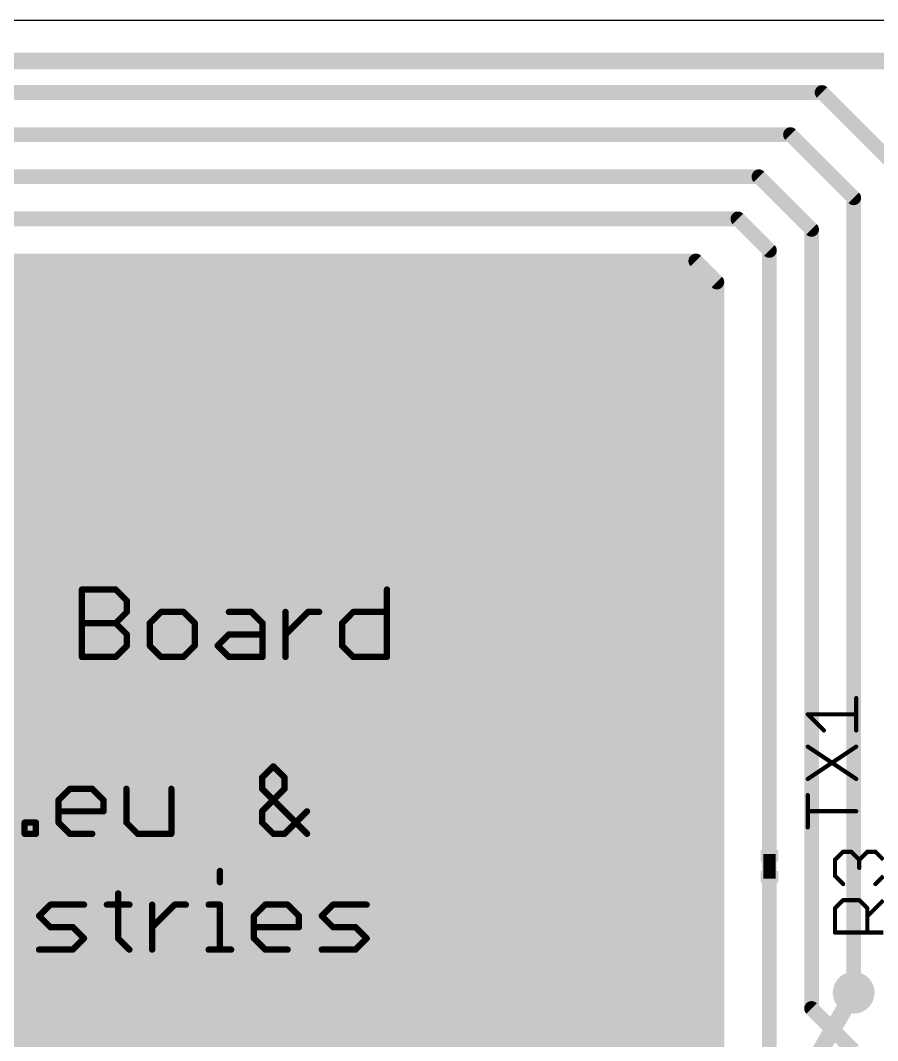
# Model space of a CAD drawing. Extents: x -60 to 60, y 0 to 50.
# Drawn here: x -12.8 to 7.89, y 25.39 to 50 of the extents above; entities that cross this region are included whole.
import ezdxf

# ---------------------------------------------------------------- set-up
doc = ezdxf.new("R2010")
doc.units = 0
for name, color, linetype in [('1', 12, 'CONTINUOUS'), ('16', 132, 'CONTINUOUS'), ('18', 110, 'CONTINUOUS'), ('20', 53, 'CONTINUOUS'), ('21', 53, 'CONTINUOUS'), ('23', 53, 'CONTINUOUS'), ('42', 132, 'CONTINUOUS'), ('51', 253, 'CONTINUOUS')]:
    doc.layers.add(name, color=color, linetype=linetype)

# ---------------------------------------------------------------- blocks, each defined once
blk = doc.blocks.new('RECT')
blk.add_solid([(-0.5, -0.5), (0.5, -0.5), (-0.5, 0.5), (0.5, 0.5)])
blk = doc.blocks.new('ROUNDV')
at = {"const_width": 0.5}
blk.add_lwpolyline([(0, -0.25, 1), (0, 0.25, 1), (0, -0.25)], format="xyb", dxfattribs=at)

msp = doc.modelspace()

# ---------------------------------------------------------------- linework, layer by layer
at = {"layer": '1', "const_width": 0.3556}
for points in [[(-47.554, 48.26), (6.548, 48.26)], [(6.548, 48.26), (8.334, 46.474)], [(-47.046, 47.244), (5.786, 47.244)], [(5.786, 47.244), (7.31, 45.72)], [(-46.538, 46.228), (5.024, 46.228)], [(5.024, 46.228), (6.294, 44.958)], [(7.31, 45.72), (7.31, 26.543)], [(-45.776, 45.212), (4.516, 45.212)], [(4.516, 45.212), (5.278, 44.45)], [(6.294, 44.958), (6.294, 26.162)], [(5.278, 44.45), (5.278, 29.336)], [(5.278, 24.003), (5.278, 29.846)], [(5.278, 29.336), (5.278, 29.21)], [(6.294, 26.162), (7.31, 25.146)]]:
    msp.add_lwpolyline(points, dxfattribs=at)
at = {"layer": '1', "const_width": 0.1778}
for points in [[(6.6109, 48.3229, 1), (6.4851, 48.1971)], [(6.548, 48.1711, 1), (6.548, 48.3489)], [(5.8489, 47.3069, 1), (5.7231, 47.1811)], [(5.786, 47.1551, 1), (5.786, 47.3329)], [(5.0869, 46.2909, 1), (4.9611, 46.1651)], [(5.024, 46.1391, 1), (5.024, 46.3169)], [(7.3989, 45.72, 1), (7.2211, 45.72)], [(7.2471, 45.6571, 1), (7.3729, 45.7829)], [(4.5789, 45.2749, 1), (4.4531, 45.1491)], [(4.516, 45.1231, 1), (4.516, 45.3009)], [(6.3829, 44.958, 1), (6.2051, 44.958)], [(6.2311, 44.8951, 1), (6.3569, 45.0209)], [(5.3669, 44.45, 1), (5.1891, 44.45)], [(5.2151, 44.3871, 1), (5.3409, 44.5129)], [(5.3669, 29.846, 1), (5.1891, 29.846)], [(5.3669, 29.336, 1), (5.1891, 29.336)], [(5.1891, 29.336, 1), (5.3669, 29.336)], [(5.1891, 29.21, 1), (5.3669, 29.21)], [(7.2211, 26.543, 1), (7.3989, 26.543)], [(6.3569, 26.2249, 1), (6.2311, 26.0991)], [(6.2051, 26.162, 1), (6.3829, 26.162)]]:
    msp.add_lwpolyline(points, format="xyb", dxfattribs=at)
at = {"layer": '16', "const_width": 0.4064}
for points in [[(58.618, 49.022), (-50.094, 49.022)], [(7.31, 26.543), (6.294, 24.765)]]:
    msp.add_lwpolyline(points, dxfattribs=at)
at = {"layer": '16', "const_width": 0.2032}
msp.add_lwpolyline([(7.3982, 26.4926, 1), (7.2218, 26.5934)], format="xyb", dxfattribs=at)
at = {"layer": '20'}
msp.add_line((57, 50), (-57, 50), dxfattribs=at)
at = {"layer": '21'}
for points, const_width in [([(-11.3119, 34.6442), (-11.3119, 36.2712)], 0.1524), ([(-11.3119, 36.2712), (-10.4984, 36.2712)], 0.1524), ([(-10.4984, 36.2712), (-10.2272, 36)], 0.1524), ([(-3.9515, 36.2712), (-3.9515, 34.6442)], 0.1524), ([(-10.2272, 36), (-10.2272, 35.7289)], 0.1524), ([(-10.2272, 35.7289), (-10.4984, 35.4577)], 0.1524), ([(-9.4036, 35.7289), (-9.6747, 35.4577)], 0.1524), ([(-8.8612, 35.7289), (-9.4036, 35.7289)], 0.1524), ([(-8.5901, 35.4577), (-8.8612, 35.7289)], 0.1524), ([(-7.7664, 35.7289), (-7.2241, 35.7289)], 0.1524), ([(-7.2241, 35.7289), (-6.9529, 35.4577)], 0.1524), ([(-6.4004, 34.6442), (-6.4004, 35.7289)], 0.1524), ([(-6.4004, 35.1865), (-5.8581, 35.7289)], 0.1524), ([(-5.8581, 35.7289), (-5.5869, 35.7289)], 0.1524), ([(-5.0361, 35.4577), (-4.765, 35.7289)], 0.1524), ([(-4.765, 35.7289), (-3.9515, 35.7289)], 0.1524), ([(-11.3119, 35.4577), (-10.4984, 35.4577)], 0.1524), ([(-10.4984, 35.4577), (-10.2272, 35.1865)], 0.1524), ([(-9.6747, 35.4577), (-9.6747, 34.9154)], 0.1524), ([(-8.5901, 34.9154), (-8.5901, 35.4577)], 0.1524), ([(-6.9529, 35.4577), (-6.9529, 34.6442)], 0.1524), ([(-5.0361, 34.9154), (-5.0361, 35.4577)], 0.1524), ([(-10.2272, 35.1865), (-10.2272, 34.9154)], 0.1524), ([(-8.0376, 34.9154), (-7.7664, 35.1865)], 0.1524), ([(-7.7664, 35.1865), (-6.9529, 35.1865)], 0.1524), ([(-10.2272, 34.9154), (-10.4984, 34.6442)], 0.1524), ([(-9.6747, 34.9154), (-9.4036, 34.6442)], 0.1524), ([(-8.8612, 34.6442), (-8.5901, 34.9154)], 0.1524), ([(-7.7664, 34.6442), (-8.0376, 34.9154)], 0.1524), ([(-4.765, 34.6442), (-5.0361, 34.9154)], 0.1524), ([(-10.4984, 34.6442), (-11.3119, 34.6442)], 0.1524), ([(-9.4036, 34.6442), (-8.8612, 34.6442)], 0.1524), ([(-6.9529, 34.6442), (-7.7664, 34.6442)], 0.1524), ([(-3.9515, 34.6442), (-4.765, 34.6442)], 0.1524), ([(7.3712, 32.8696), (7.3712, 33.6492)], 0.1016), ([(6.5916, 32.8696), (6.2018, 33.2594)], 0.1016), ([(6.2018, 33.2594), (7.3712, 33.2594)], 0.1016), ([(6.2018, 31.7002), (7.3712, 32.4798)], 0.1016), ([(6.2018, 32.4798), (7.3712, 31.7002)], 0.1016), ([(-6.6936, 32.0032), (-6.9648, 31.732)], 0.1524), ([(-6.4224, 31.732), (-6.6936, 32.0032)], 0.1524), ([(-6.9648, 31.732), (-6.9648, 31.4609)], 0.1524), ([(-6.4224, 31.4609), (-6.4224, 31.732)], 0.1524), ([(-11.8762, 31.1897), (-11.6051, 31.4609)], 0.1524), ([(-11.6051, 31.4609), (-11.0627, 31.4609)], 0.1524), ([(-11.0627, 31.4609), (-10.7916, 31.1897)], 0.1524), ([(-10.2391, 31.4609), (-10.2391, 30.6474)], 0.1524), ([(-9.1544, 30.3762), (-9.1544, 31.4609)], 0.1524), ([(-6.9648, 30.9185), (-6.4224, 31.4609)], 0.1524), ([(-6.9648, 31.4609), (-5.8801, 30.3762)], 0.1524), ([(-11.8762, 30.6474), (-11.8762, 31.1897)], 0.1524), ([(-10.7916, 31.1897), (-10.7916, 30.9185)], 0.1524), ([(6.2018, 30.5308), (6.2018, 31.3104)], 0.1016), ([(-10.7916, 30.9185), (-11.8762, 30.9185)], 0.1524), ([(-6.9648, 30.6474), (-6.9648, 30.9185)], 0.1524), ([(-5.8801, 30.9185), (-6.4224, 30.3762)], 0.1524), ([(7.3712, 30.9206), (6.2018, 30.9206)], 0.1016), ([(-12.6948, 30.3762), (-12.6948, 30.6474)], 0.1524), ([(-12.6948, 30.6474), (-12.4236, 30.6474)], 0.1524), ([(-12.4236, 30.6474), (-12.4236, 30.3762)], 0.1524), ([(-11.6051, 30.3762), (-11.8762, 30.6474)], 0.1524), ([(-10.2391, 30.6474), (-9.9679, 30.3762)], 0.1524), ([(-6.6936, 30.3762), (-6.9648, 30.6474)], 0.1524), ([(-12.4236, 30.3762), (-12.6948, 30.3762)], 0.1524), ([(-11.0627, 30.3762), (-11.6051, 30.3762)], 0.1524), ([(-9.9679, 30.3762), (-9.1544, 30.3762)], 0.1524), ([(-6.4224, 30.3762), (-6.6936, 30.3762)], 0.1524), ([(6.8598, 29.7489), (7.0547, 29.9438)], 0.1016), ([(6.8598, 29.3591), (6.8598, 29.7489)], 0.1016), ([(7.0547, 29.9438), (7.2496, 29.9438)], 0.1016), ([(7.2496, 29.9438), (7.4445, 29.7489)], 0.1016), ([(7.4445, 29.7489), (7.6394, 29.9438)], 0.1016), ([(7.4445, 29.7489), (7.4445, 29.554)], 0.1016), ([(7.6394, 29.9438), (7.8343, 29.9438)], 0.1016), ([(7.8343, 29.9438), (8.0292, 29.7489)], 0.1016), ([(-7.9825, 29.4804), (-7.9825, 29.2092)], 0.1524), ([(7.0547, 29.1642), (6.8598, 29.3591)], 0.1016), ([(8.0292, 29.3591), (7.8343, 29.1642)], 0.1016), ([(-10.4382, 28.938), (-10.4382, 27.8534)], 0.1524), ([(6.8598, 28.5795), (7.0547, 28.7744)], 0.1016), ([(7.0547, 28.7744), (7.4445, 28.7744)], 0.1016), ([(7.4445, 28.7744), (7.6394, 28.5795)], 0.1016), ([(7.6394, 28.3846), (8.0292, 28.7744)], 0.1016), ([(-12.3465, 28.3957), (-12.0753, 28.6669)], 0.1524), ([(-12.0753, 28.6669), (-11.2618, 28.6669)], 0.1524), ([(-10.7093, 28.6669), (-10.167, 28.6669)], 0.1524), ([(-9.6179, 27.5822), (-9.6179, 28.6669)], 0.1524), ([(-9.6179, 28.1245), (-9.0756, 28.6669)], 0.1524), ([(-9.0756, 28.6669), (-8.8044, 28.6669)], 0.1524), ([(-8.2536, 28.6669), (-7.9825, 28.6669)], 0.1524), ([(-7.9825, 28.6669), (-7.9825, 27.5822)], 0.1524), ([(-7.1622, 28.3957), (-6.891, 28.6669)], 0.1524), ([(-6.891, 28.6669), (-6.3487, 28.6669)], 0.1524), ([(-6.3487, 28.6669), (-6.0775, 28.3957)], 0.1524), ([(-5.525, 28.3957), (-5.2539, 28.6669)], 0.1524), ([(-5.2539, 28.6669), (-4.4404, 28.6669)], 0.1524), ([(6.8598, 27.9948), (6.8598, 28.5795)], 0.1016), ([(7.6394, 28.5795), (7.6394, 27.9948)], 0.1016), ([(-12.0753, 28.1245), (-12.3465, 28.3957)], 0.1524), ([(-7.1622, 27.8534), (-7.1622, 28.3957)], 0.1524), ([(-6.0775, 28.3957), (-6.0775, 28.1245)], 0.1524), ([(-5.2539, 28.1245), (-5.525, 28.3957)], 0.1524), ([(-11.533, 28.1245), (-12.0753, 28.1245)], 0.1524), ([(-11.2618, 27.8534), (-11.533, 28.1245)], 0.1524), ([(-6.0775, 28.1245), (-7.1622, 28.1245)], 0.1524), ([(-4.7115, 28.1245), (-5.2539, 28.1245)], 0.1524), ([(-4.4404, 27.8534), (-4.7115, 28.1245)], 0.1524), ([(-11.533, 27.5822), (-11.2618, 27.8534)], 0.1524), ([(-10.4382, 27.8534), (-10.167, 27.5822)], 0.1524), ([(-6.891, 27.5822), (-7.1622, 27.8534)], 0.1524), ([(-4.7115, 27.5822), (-4.4404, 27.8534)], 0.1524), ([(8.0292, 27.9948), (6.8598, 27.9948)], 0.1016), ([(-12.3465, 27.5822), (-11.533, 27.5822)], 0.1524), ([(-8.2536, 27.5822), (-7.7113, 27.5822)], 0.1524), ([(-6.3487, 27.5822), (-6.891, 27.5822)], 0.1524), ([(-5.525, 27.5822), (-4.7115, 27.5822)], 0.1524)]:
    msp.add_lwpolyline(points, dxfattribs=dict(at, const_width=const_width))
for points, const_width in [([(-11.2738, 36.2712, 1), (-11.35, 36.2712)], 0.0762), ([(-11.3119, 36.3093, 1), (-11.3119, 36.2331)], 0.0762), ([(-10.4715, 36.2981, 1), (-10.5253, 36.2442)], 0.0762), ([(-10.4984, 36.2331, 1), (-10.4984, 36.3093)], 0.0762), ([(-3.9134, 36.2712, 1), (-3.9896, 36.2712)], 0.0762), ([(-10.1891, 36, 1), (-10.2653, 36)], 0.0762), ([(-10.2542, 35.9731, 1), (-10.2003, 36.027)], 0.0762), ([(-10.2653, 35.7289, 1), (-10.1891, 35.7289)], 0.0762), ([(-10.2003, 35.7019, 1), (-10.2542, 35.7558)], 0.0762), ([(-9.4036, 35.767, 1), (-9.4036, 35.6908)], 0.0762), ([(-9.3766, 35.7019, 1), (-9.4305, 35.7558)], 0.0762), ([(-8.8343, 35.7558, 1), (-8.8882, 35.7019)], 0.0762), ([(-8.8612, 35.6908, 1), (-8.8612, 35.767)], 0.0762), ([(-7.7664, 35.767, 1), (-7.7664, 35.6908)], 0.0762), ([(-7.1971, 35.7558, 1), (-7.251, 35.7019)], 0.0762), ([(-7.2241, 35.6908, 1), (-7.2241, 35.767)], 0.0762), ([(-6.3623, 35.7289, 1), (-6.4385, 35.7289)], 0.0762), ([(-5.8581, 35.767, 1), (-5.8581, 35.6908)], 0.0762), ([(-5.8312, 35.7019, 1), (-5.885, 35.7558)], 0.0762), ([(-5.5869, 35.6908, 1), (-5.5869, 35.767)], 0.0762), ([(-4.765, 35.767, 1), (-4.765, 35.6908)], 0.0762), ([(-4.738, 35.7019, 1), (-4.7919, 35.7558)], 0.0762), ([(-3.9515, 35.6908, 1), (-3.9515, 35.767)], 0.0762), ([(-11.3119, 35.4958, 1), (-11.3119, 35.4196)], 0.0762), ([(-10.4715, 35.4846, 1), (-10.5253, 35.4308)], 0.0762), ([(-10.5253, 35.4846, 1), (-10.4715, 35.4308)], 0.0762), ([(-10.4984, 35.4196, 1), (-10.4984, 35.4958)], 0.0762), ([(-9.6366, 35.4577, 1), (-9.7128, 35.4577)], 0.0762), ([(-9.7017, 35.4846, 1), (-9.6478, 35.4308)], 0.0762), ([(-8.552, 35.4577, 1), (-8.6282, 35.4577)], 0.0762), ([(-8.617, 35.4308, 1), (-8.5631, 35.4846)], 0.0762), ([(-6.9148, 35.4577, 1), (-6.991, 35.4577)], 0.0762), ([(-6.9799, 35.4308, 1), (-6.926, 35.4846)], 0.0762), ([(-4.998, 35.4577, 1), (-5.0742, 35.4577)], 0.0762), ([(-5.0631, 35.4846, 1), (-5.0092, 35.4308)], 0.0762), ([(-10.1891, 35.1865, 1), (-10.2653, 35.1865)], 0.0762), ([(-10.2542, 35.1596, 1), (-10.2003, 35.2135)], 0.0762), ([(-7.7664, 35.2246, 1), (-7.7664, 35.1484)], 0.0762), ([(-7.7395, 35.1596, 1), (-7.7934, 35.2135)], 0.0762), ([(-6.9529, 35.1484, 1), (-6.9529, 35.2246)], 0.0762), ([(-6.4274, 35.2135, 1), (-6.3735, 35.1596)], 0.0762), ([(-10.2653, 34.9154, 1), (-10.1891, 34.9154)], 0.0762), ([(-10.2003, 34.8884, 1), (-10.2542, 34.9423)], 0.0762), ([(-9.6478, 34.9423, 1), (-9.7017, 34.8884)], 0.0762), ([(-9.7128, 34.9154, 1), (-9.6366, 34.9154)], 0.0762), ([(-8.6282, 34.9154, 1), (-8.552, 34.9154)], 0.0762), ([(-8.5631, 34.8884, 1), (-8.617, 34.9423)], 0.0762), ([(-8.0106, 34.9423, 1), (-8.0645, 34.8884)], 0.0762), ([(-8.0645, 34.9423, 1), (-8.0106, 34.8884)], 0.0762), ([(-5.0092, 34.9423, 1), (-5.0631, 34.8884)], 0.0762), ([(-5.0742, 34.9154, 1), (-4.998, 34.9154)], 0.0762), ([(-11.3119, 34.6823, 1), (-11.3119, 34.6061)], 0.0762), ([(-10.5253, 34.6711, 1), (-10.4715, 34.6173)], 0.0762), ([(-10.4984, 34.6061, 1), (-10.4984, 34.6823)], 0.0762), ([(-9.4036, 34.6823, 1), (-9.4036, 34.6061)], 0.0762), ([(-9.4305, 34.6173, 1), (-9.3766, 34.6711)], 0.0762), ([(-8.8882, 34.6711, 1), (-8.8343, 34.6173)], 0.0762), ([(-8.8612, 34.6061, 1), (-8.8612, 34.6823)], 0.0762), ([(-7.7664, 34.6823, 1), (-7.7664, 34.6061)], 0.0762), ([(-7.7934, 34.6173, 1), (-7.7395, 34.6711)], 0.0762), ([(-6.9529, 34.6061, 1), (-6.9529, 34.6823)], 0.0762), ([(-4.765, 34.6823, 1), (-4.765, 34.6061)], 0.0762), ([(-4.7919, 34.6173, 1), (-4.738, 34.6711)], 0.0762), ([(-3.9515, 34.6061, 1), (-3.9515, 34.6823)], 0.0762), ([(-11.35, 34.6442, 1), (-11.2738, 34.6442)], 0.0762), ([(-6.991, 34.6442, 1), (-6.9148, 34.6442)], 0.0762), ([(-6.4385, 34.6442, 1), (-6.3623, 34.6442)], 0.0762), ([(-3.9896, 34.6442, 1), (-3.9134, 34.6442)], 0.0762), ([(7.3966, 33.6492, 1), (7.3458, 33.6492)], 0.0508), ([(6.2198, 33.2774, 1), (6.1838, 33.2414)], 0.0508), ([(6.2018, 33.2848, 1), (6.2018, 33.234)], 0.0508), ([(7.3712, 33.234, 1), (7.3712, 33.2848)], 0.0508), ([(6.5736, 32.8516, 1), (6.6096, 32.8876)], 0.0508), ([(7.3458, 32.8696, 1), (7.3966, 32.8696)], 0.0508), ([(6.2159, 32.5009, 1), (6.1877, 32.4587)], 0.0508), ([(7.3853, 32.4587, 1), (7.3571, 32.5009)], 0.0508), ([(-6.6667, 32.0301, 1), (-6.7205, 31.9762)], 0.0762), ([(-6.6666, 31.9762, 1), (-6.7205, 32.0301)], 0.0762), ([(-6.9267, 31.732, 1), (-7.0029, 31.732)], 0.0762), ([(-6.9917, 31.759, 1), (-6.9378, 31.7051)], 0.0762), ([(-6.3843, 31.732, 1), (-6.4605, 31.732)], 0.0762), ([(-6.4494, 31.7051, 1), (-6.3955, 31.759)], 0.0762), ([(-11.6051, 31.499, 1), (-11.6051, 31.4228)], 0.0762), ([(-11.5781, 31.4339, 1), (-11.632, 31.4878)], 0.0762), ([(-11.0358, 31.4878, 1), (-11.0897, 31.4339)], 0.0762), ([(-11.0627, 31.4228, 1), (-11.0627, 31.499)], 0.0762), ([(-10.201, 31.4609, 1), (-10.2772, 31.4609)], 0.0762), ([(-9.1163, 31.4609, 1), (-9.1925, 31.4609)], 0.0762), ([(-6.9378, 31.4878, 1), (-6.9917, 31.4339)], 0.0762), ([(-6.3955, 31.4339, 1), (-6.4494, 31.4878)], 0.0762), ([(6.1877, 31.7213, 1), (6.2159, 31.6791)], 0.0508), ([(7.3571, 31.6791, 1), (7.3853, 31.7213)], 0.0508), ([(-11.8381, 31.1897, 1), (-11.9143, 31.1897)], 0.0762), ([(-10.7535, 31.1897, 1), (-10.8297, 31.1897)], 0.0762), ([(-7.0029, 31.4609, 1), (-6.9267, 31.4609)], 0.0762), ([(-6.4605, 31.4609, 1), (-6.3843, 31.4609)], 0.0762), ([(6.2272, 31.3104, 1), (6.1764, 31.3104)], 0.0508), ([(-11.9032, 31.2166, 1), (-11.8493, 31.1628)], 0.0762), ([(-10.8185, 31.1628, 1), (-10.7646, 31.2166)], 0.0762), ([(-11.8762, 30.9566, 1), (-11.8762, 30.8804)], 0.0762), ([(-10.8297, 30.9185, 1), (-10.7535, 30.9185)], 0.0762), ([(-10.7916, 30.8804, 1), (-10.7916, 30.9566)], 0.0762), ([(-6.9267, 30.9185, 1), (-7.0029, 30.9185)], 0.0762), ([(-6.9917, 30.9455, 1), (-6.9378, 30.8916)], 0.0762), ([(-5.8532, 30.8916, 1), (-5.907, 30.9455)], 0.0762), ([(6.2018, 30.946, 1), (6.2018, 30.8952)], 0.0508), ([(7.3712, 30.8952, 1), (7.3712, 30.946)], 0.0508), ([(-12.6567, 30.6474, 1), (-12.7329, 30.6474)], 0.0762), ([(-12.6948, 30.6855, 1), (-12.6948, 30.6093)], 0.0762), ([(-12.3855, 30.6474, 1), (-12.4617, 30.6474)], 0.0762), ([(-12.4236, 30.6093, 1), (-12.4236, 30.6855)], 0.0762), ([(-11.8493, 30.6743, 1), (-11.9032, 30.6204)], 0.0762), ([(-11.9143, 30.6474, 1), (-11.8381, 30.6474)], 0.0762), ([(-10.2121, 30.6743, 1), (-10.266, 30.6204)], 0.0762), ([(-10.2772, 30.6474, 1), (-10.201, 30.6474)], 0.0762), ([(-6.9378, 30.6743, 1), (-6.9917, 30.6204)], 0.0762), ([(-7.0029, 30.6474, 1), (-6.9267, 30.6474)], 0.0762), ([(6.1764, 30.5308, 1), (6.2272, 30.5308)], 0.0508), ([(-12.6948, 30.4143, 1), (-12.6948, 30.3381)], 0.0762), ([(-12.7329, 30.3762, 1), (-12.6567, 30.3762)], 0.0762), ([(-12.4617, 30.3762, 1), (-12.3855, 30.3762)], 0.0762), ([(-12.4236, 30.3381, 1), (-12.4236, 30.4143)], 0.0762), ([(-11.6051, 30.4143, 1), (-11.6051, 30.3381)], 0.0762), ([(-11.632, 30.3493, 1), (-11.5781, 30.4031)], 0.0762), ([(-11.0627, 30.3381, 1), (-11.0627, 30.4143)], 0.0762), ([(-9.9679, 30.4143, 1), (-9.9679, 30.3381)], 0.0762), ([(-9.9948, 30.3493, 1), (-9.941, 30.4031)], 0.0762), ([(-9.1925, 30.3762, 1), (-9.1163, 30.3762)], 0.0762), ([(-9.1544, 30.3381, 1), (-9.1544, 30.4143)], 0.0762), ([(-6.6936, 30.4143, 1), (-6.6936, 30.3381)], 0.0762), ([(-6.7205, 30.3493, 1), (-6.6666, 30.4031)], 0.0762), ([(-6.4494, 30.4031, 1), (-6.3955, 30.3493)], 0.0762), ([(-6.4224, 30.3381, 1), (-6.4224, 30.4143)], 0.0762), ([(-5.907, 30.3493, 1), (-5.8532, 30.4031)], 0.0762), ([(6.8418, 29.7669, 1), (6.8778, 29.7309)], 0.0508), ([(6.8852, 29.7489, 1), (6.8344, 29.7489)], 0.0508), ([(7.0547, 29.9692, 1), (7.0547, 29.9184)], 0.0508), ([(7.0727, 29.9258, 1), (7.0367, 29.9618)], 0.0508), ([(7.2676, 29.9618, 1), (7.2316, 29.9258)], 0.0508), ([(7.2496, 29.9184, 1), (7.2496, 29.9692)], 0.0508), ([(7.4265, 29.7669, 1), (7.4625, 29.7309)], 0.0508), ([(7.4699, 29.7489, 1), (7.4191, 29.7489)], 0.0508), ([(7.4265, 29.7309, 1), (7.4625, 29.7669)], 0.0508), ([(7.6394, 29.9692, 1), (7.6394, 29.9184)], 0.0508), ([(7.6574, 29.9258, 1), (7.6214, 29.9618)], 0.0508), ([(7.8523, 29.9618, 1), (7.8163, 29.9258)], 0.0508), ([(7.8343, 29.9184, 1), (7.8343, 29.9692)], 0.0508), ([(-7.9444, 29.4804, 1), (-8.0206, 29.4804)], 0.0762), ([(7.4191, 29.554, 1), (7.4699, 29.554)], 0.0508), ([(6.8778, 29.3771, 1), (6.8418, 29.3411)], 0.0508), ([(6.8344, 29.3591, 1), (6.8852, 29.3591)], 0.0508), ([(-8.0206, 29.2092, 1), (-7.9444, 29.2092)], 0.0762), ([(7.0367, 29.1462, 1), (7.0727, 29.1822)], 0.0508), ([(7.8163, 29.1822, 1), (7.8523, 29.1462)], 0.0508), ([(-10.4001, 28.938, 1), (-10.4763, 28.938)], 0.0762), ([(7.0547, 28.7998, 1), (7.0547, 28.749)], 0.0508), ([(7.0727, 28.7564, 1), (7.0367, 28.7924)], 0.0508), ([(7.4625, 28.7924, 1), (7.4265, 28.7564)], 0.0508), ([(7.4445, 28.749, 1), (7.4445, 28.7998)], 0.0508), ([(-12.0753, 28.705, 1), (-12.0753, 28.6288)], 0.0762), ([(-12.0484, 28.6399, 1), (-12.1023, 28.6938)], 0.0762), ([(-11.2618, 28.6288, 1), (-11.2618, 28.705)], 0.0762), ([(-10.7093, 28.705, 1), (-10.7093, 28.6288)], 0.0762), ([(-10.167, 28.6288, 1), (-10.167, 28.705)], 0.0762), ([(-9.5798, 28.6669, 1), (-9.656, 28.6669)], 0.0762), ([(-9.0756, 28.705, 1), (-9.0756, 28.6288)], 0.0762), ([(-9.0486, 28.6399, 1), (-9.1025, 28.6938)], 0.0762), ([(-8.8044, 28.6288, 1), (-8.8044, 28.705)], 0.0762), ([(-8.2536, 28.705, 1), (-8.2536, 28.6288)], 0.0762), ([(-7.9444, 28.6669, 1), (-8.0206, 28.6669)], 0.0762), ([(-7.9825, 28.6288, 1), (-7.9825, 28.705)], 0.0762), ([(-6.891, 28.705, 1), (-6.891, 28.6288)], 0.0762), ([(-6.8641, 28.6399, 1), (-6.918, 28.6938)], 0.0762), ([(-6.3217, 28.6938, 1), (-6.3756, 28.6399)], 0.0762), ([(-6.3487, 28.6288, 1), (-6.3487, 28.705)], 0.0762), ([(-5.2539, 28.705, 1), (-5.2539, 28.6288)], 0.0762), ([(-5.2269, 28.6399, 1), (-5.2808, 28.6938)], 0.0762), ([(-4.4404, 28.6288, 1), (-4.4404, 28.705)], 0.0762), ([(6.8418, 28.5975, 1), (6.8778, 28.5615)], 0.0508), ([(6.8852, 28.5795, 1), (6.8344, 28.5795)], 0.0508), ([(7.6648, 28.5795, 1), (7.614, 28.5795)], 0.0508), ([(7.6214, 28.5615, 1), (7.6574, 28.5975)], 0.0508), ([(-12.3196, 28.4226, 1), (-12.3734, 28.3688)], 0.0762), ([(-12.3734, 28.4226, 1), (-12.3196, 28.3688)], 0.0762), ([(-7.1241, 28.3957, 1), (-7.2003, 28.3957)], 0.0762), ([(-7.1891, 28.4226, 1), (-7.1352, 28.3688)], 0.0762), ([(-6.0394, 28.3957, 1), (-6.1156, 28.3957)], 0.0762), ([(-6.1045, 28.3688, 1), (-6.0506, 28.4226)], 0.0762), ([(-5.4981, 28.4226, 1), (-5.552, 28.3688)], 0.0762), ([(-5.552, 28.4226, 1), (-5.4981, 28.3688)], 0.0762), ([(7.6214, 28.4026, 1), (7.6574, 28.3666)], 0.0508), ([(-12.0753, 28.1626, 1), (-12.0753, 28.0864)], 0.0762), ([(-12.1023, 28.0976, 1), (-12.0484, 28.1515)], 0.0762), ([(-11.5061, 28.1515, 1), (-11.56, 28.0976)], 0.0762), ([(-11.533, 28.0864, 1), (-11.533, 28.1626)], 0.0762), ([(-9.6449, 28.1515, 1), (-9.591, 28.0976)], 0.0762), ([(-7.1622, 28.1626, 1), (-7.1622, 28.0864)], 0.0762), ([(-6.1156, 28.1245, 1), (-6.0394, 28.1245)], 0.0762), ([(-6.0775, 28.0864, 1), (-6.0775, 28.1626)], 0.0762), ([(-5.2539, 28.1626, 1), (-5.2539, 28.0864)], 0.0762), ([(-5.2808, 28.0976, 1), (-5.2269, 28.1515)], 0.0762), ([(-4.6846, 28.1515, 1), (-4.7385, 28.0976)], 0.0762), ([(-4.7115, 28.0864, 1), (-4.7115, 28.1626)], 0.0762), ([(-11.2349, 27.8264, 1), (-11.2888, 27.8803)], 0.0762), ([(-11.2888, 27.8264, 1), (-11.2349, 27.8803)], 0.0762), ([(-10.4112, 27.8803, 1), (-10.4651, 27.8264)], 0.0762), ([(-10.4763, 27.8534, 1), (-10.4001, 27.8534)], 0.0762), ([(-7.1352, 27.8803, 1), (-7.1891, 27.8264)], 0.0762), ([(-7.2003, 27.8534, 1), (-7.1241, 27.8534)], 0.0762), ([(-4.4134, 27.8264, 1), (-4.4673, 27.8803)], 0.0762), ([(-4.4673, 27.8264, 1), (-4.4134, 27.8803)], 0.0762), ([(6.8598, 28.0202, 1), (6.8598, 27.9694)], 0.0508), ([(6.8344, 27.9948, 1), (6.8852, 27.9948)], 0.0508), ([(7.614, 27.9948, 1), (7.6648, 27.9948)], 0.0508), ([(-12.3465, 27.6203, 1), (-12.3465, 27.5441)], 0.0762), ([(-11.5599, 27.6091, 1), (-11.5061, 27.5553)], 0.0762), ([(-11.533, 27.5441, 1), (-11.533, 27.6203)], 0.0762), ([(-10.194, 27.5553, 1), (-10.1401, 27.6091)], 0.0762), ([(-9.656, 27.5822, 1), (-9.5798, 27.5822)], 0.0762), ([(-8.2536, 27.6203, 1), (-8.2536, 27.5441)], 0.0762), ([(-8.0206, 27.5822, 1), (-7.9444, 27.5822)], 0.0762), ([(-7.7113, 27.5441, 1), (-7.7113, 27.6203)], 0.0762), ([(-6.891, 27.6203, 1), (-6.891, 27.5441)], 0.0762), ([(-6.918, 27.5553, 1), (-6.8641, 27.6091)], 0.0762), ([(-6.3487, 27.5441, 1), (-6.3487, 27.6203)], 0.0762), ([(-5.525, 27.6203, 1), (-5.525, 27.5441)], 0.0762), ([(-4.7385, 27.6091, 1), (-4.6846, 27.5553)], 0.0762), ([(-4.7115, 27.5441, 1), (-4.7115, 27.6203)], 0.0762)]:
    msp.add_lwpolyline(points, format="xyb", dxfattribs=dict(at, const_width=const_width))
at = {"layer": '23'}
msp.add_point((5.278, 29.591), dxfattribs=at)
at = {"layer": '42', "const_width": 0.3556}
for points in [[(-44.76, 44.196), (3.5, 44.196)], [(3.5, 44.196), (4.008, 43.688)], [(-44.8616, 44.0944), (3.6016, 44.0944)], [(-45.2172, 43.7388), (3.9572, 43.7388)], [(4.008, 43.688), (4.008, 7.112)], [(-45.268, 43.3832), (4.008, 43.3832)], [(-45.268, 43.0276), (4.008, 43.0276)], [(-45.268, 42.672), (4.008, 42.672)], [(-45.268, 42.3164), (4.008, 42.3164)], [(-45.268, 41.9608), (4.008, 41.9608)], [(-45.268, 41.6052), (4.008, 41.6052)], [(-45.268, 41.2496), (4.008, 41.2496)], [(-45.268, 40.894), (4.008, 40.894)], [(-45.268, 40.5384), (4.008, 40.5384)], [(-45.268, 40.1828), (4.008, 40.1828)], [(-45.268, 39.8272), (4.008, 39.8272)], [(-45.268, 39.4716), (4.008, 39.4716)], [(-45.268, 39.116), (4.008, 39.116)], [(-45.268, 38.7604), (4.008, 38.7604)], [(-45.268, 38.4048), (4.008, 38.4048)], [(-45.268, 38.0492), (4.008, 38.0492)], [(-45.268, 37.6936), (4.008, 37.6936)], [(-45.268, 37.338), (4.008, 37.338)], [(-45.268, 36.9824), (4.008, 36.9824)], [(-45.268, 36.6268), (4.008, 36.6268)], [(-45.268, 36.2712), (4.008, 36.2712)], [(-45.268, 35.9156), (4.008, 35.9156)], [(-45.268, 35.56), (4.008, 35.56)], [(-45.268, 35.2044), (4.008, 35.2044)], [(-45.268, 34.8488), (4.008, 34.8488)], [(-45.268, 34.4932), (4.008, 34.4932)], [(-45.268, 34.1376), (4.008, 34.1376)], [(-45.268, 33.782), (4.008, 33.782)], [(-45.268, 33.4264), (4.008, 33.4264)], [(-45.268, 33.0708), (4.008, 33.0708)], [(-45.268, 32.7152), (4.008, 32.7152)], [(-45.268, 32.3596), (4.008, 32.3596)], [(-45.268, 32.004), (4.008, 32.004)], [(-45.268, 31.6484), (4.008, 31.6484)], [(-45.268, 31.2928), (4.008, 31.2928)], [(-45.268, 30.9372), (4.008, 30.9372)], [(-45.268, 30.5816), (4.008, 30.5816)], [(-45.268, 30.226), (4.008, 30.226)], [(-45.268, 29.8704), (4.008, 29.8704)], [(-45.268, 29.5148), (4.008, 29.5148)], [(-45.268, 29.1592), (4.008, 29.1592)], [(-45.268, 28.8036), (4.008, 28.8036)], [(-45.268, 28.448), (4.008, 28.448)], [(-45.268, 28.0924), (4.008, 28.0924)], [(-45.268, 27.7368), (4.008, 27.7368)], [(-45.268, 27.3812), (4.008, 27.3812)], [(-45.268, 27.0256), (4.008, 27.0256)], [(-45.268, 26.67), (4.008, 26.67)], [(-45.268, 26.3144), (4.008, 26.3144)], [(-45.268, 25.9588), (4.008, 25.9588)], [(-45.268, 25.6032), (4.008, 25.6032)], [(-45.268, 25.2476), (4.008, 25.2476)]]:
    msp.add_lwpolyline(points, dxfattribs=at)
at = {"layer": '42', "const_width": 0.1778}
for points in [[(3.5629, 44.2589, 1), (3.4371, 44.1331)], [(3.5, 44.1071, 1), (3.5, 44.2849)], [(3.6016, 44.0055, 1), (3.6016, 44.1833)], [(4.0969, 43.688, 1), (3.9191, 43.688)], [(3.9451, 43.6251, 1), (4.0709, 43.7509)], [(3.9572, 43.6499, 1), (3.9572, 43.8277)], [(4.008, 43.2943, 1), (4.008, 43.4721)], [(4.008, 42.9387, 1), (4.008, 43.1165)], [(4.008, 42.5831, 1), (4.008, 42.7609)], [(4.008, 42.2275, 1), (4.008, 42.4053)], [(4.008, 41.8719, 1), (4.008, 42.0497)], [(4.008, 41.5163, 1), (4.008, 41.6941)], [(4.008, 41.1607, 1), (4.008, 41.3385)], [(4.008, 40.8051, 1), (4.008, 40.9829)], [(4.008, 40.4495, 1), (4.008, 40.6273)], [(4.008, 40.0939, 1), (4.008, 40.2717)], [(4.008, 39.7383, 1), (4.008, 39.9161)], [(4.008, 39.3827, 1), (4.008, 39.5605)], [(4.008, 39.0271, 1), (4.008, 39.2049)], [(4.008, 38.6715, 1), (4.008, 38.8493)], [(4.008, 38.3159, 1), (4.008, 38.4937)], [(4.008, 37.9603, 1), (4.008, 38.1381)], [(4.008, 37.6047, 1), (4.008, 37.7825)], [(4.008, 37.2491, 1), (4.008, 37.4269)], [(4.008, 36.8935, 1), (4.008, 37.0713)], [(4.008, 36.5379, 1), (4.008, 36.7157)], [(4.008, 36.1823, 1), (4.008, 36.3601)], [(4.008, 35.8267, 1), (4.008, 36.0045)], [(4.008, 35.4711, 1), (4.008, 35.6489)], [(4.008, 35.1155, 1), (4.008, 35.2933)], [(4.008, 34.7599, 1), (4.008, 34.9377)], [(4.008, 34.4043, 1), (4.008, 34.5821)], [(4.008, 34.0487, 1), (4.008, 34.2265)], [(4.008, 33.6931, 1), (4.008, 33.8709)], [(4.008, 33.3375, 1), (4.008, 33.5153)], [(4.008, 32.9819, 1), (4.008, 33.1597)], [(4.008, 32.6263, 1), (4.008, 32.8041)], [(4.008, 32.2707, 1), (4.008, 32.4485)], [(4.008, 31.9151, 1), (4.008, 32.0929)], [(4.008, 31.5595, 1), (4.008, 31.7373)], [(4.008, 31.2039, 1), (4.008, 31.3817)], [(4.008, 30.8483, 1), (4.008, 31.0261)], [(4.008, 30.4927, 1), (4.008, 30.6705)], [(4.008, 30.1371, 1), (4.008, 30.3149)], [(4.008, 29.7815, 1), (4.008, 29.9593)], [(4.008, 29.4259, 1), (4.008, 29.6037)], [(4.008, 29.0703, 1), (4.008, 29.2481)], [(4.008, 28.7147, 1), (4.008, 28.8925)], [(4.008, 28.3591, 1), (4.008, 28.5369)], [(4.008, 28.0035, 1), (4.008, 28.1813)], [(4.008, 27.6479, 1), (4.008, 27.8257)], [(4.008, 27.2923, 1), (4.008, 27.4701)], [(4.008, 26.9367, 1), (4.008, 27.1145)], [(4.008, 26.5811, 1), (4.008, 26.7589)], [(4.008, 26.2255, 1), (4.008, 26.4033)], [(4.008, 25.8699, 1), (4.008, 26.0477)], [(4.008, 25.5143, 1), (4.008, 25.6921)], [(4.008, 25.1587, 1), (4.008, 25.3365)]]:
    msp.add_lwpolyline(points, format="xyb", dxfattribs=at)

# ---------------------------------------------------------------- block references
at = {"layer": '1', "xscale": 0.28, "yscale": 0.43, "rotation": 90}
for p in [(5.278, 29.846), (5.278, 29.336)]:
    msp.add_blockref('RECT', p, dxfattribs=at)
at = {"layer": '18', "xscale": 1.008, "yscale": 1.008}
msp.add_blockref('ROUNDV', (7.31, 26.543), dxfattribs=at)
msp.add_blockref('ROUNDV', (7.31, 26.543), dxfattribs=at)
at = {"layer": '21', "xscale": 0.3, "yscale": 0.3, "rotation": 90}
msp.add_blockref('RECT', (5.278, 29.591), dxfattribs=at)
at = {"layer": '51', "xscale": 0.15, "yscale": 0.3, "rotation": 90}
for p in [(5.278, 29.816), (5.278, 29.366)]:
    msp.add_blockref('RECT', p, dxfattribs=at)

doc.saveas('drawing.dxf')
